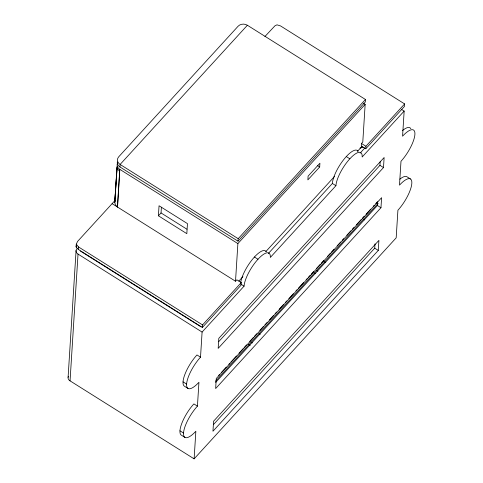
<?xml version="1.0" encoding="UTF-8"?>
<svg xmlns="http://www.w3.org/2000/svg" width="483" height="483" viewBox="0 0 483 483"><rect width="100%" height="100%" fill="white"/><g stroke="black" fill="none" stroke-linecap="round" stroke-linejoin="round"><path stroke-width="0.72" d="M76.38 245.938L76.719 247.791L78.337 249.451L202.407 327.438L241.108 285.103L241.271 282.591L236.827 279.802L235.517 281.239L117.544 207.08L119.802 169.352A6.629 5.452 3.6 0 1 117.574 162.928M76.26 244.398L76.658 244.652L76.501 247.163L76.097 246.91L76.26 244.398L77.509 241.5L114.996 200.499M68.097 377.35L76.073 250.574M76.555 244.078L76.097 246.91M401.608 109.478L404.156 111.078L402.574 136.182A22.091 6.943 -57.8 0 1 414.903 134.383A22.091 6.943 -57.8 0 1 400.993 161.286L399.495 185.134A22.091 6.943 -57.8 0 1 411.824 183.335A22.091 6.943 -57.8 0 1 397.914 210.238L396.175 237.853L194.118 458.85L70.053 380.864L78.029 254.088L76.996 253.243A4.383 3.598 3.6 0 1 76.344 249.669L77.038 248.648M78.337 249.451L78.5 246.94L76.658 244.652M117.544 207.08L115.352 204.864L114.773 202.069L117.049 166.188M119.953 166.967L120.11 164.455A6.629 5.452 3.6 0 1 118.721 156.806L238.119 26.215A6.629 5.452 3.6 0 1 247.381 25.255L365.462 99.486L365.305 101.991L238.034 241.192L119.953 166.967A6.629 5.452 3.6 0 1 117.309 161.914M158.412 215.804L159.046 205.764L187.458 223.623L186.824 233.663L158.412 215.804L161.038 212.937L161.4 207.201M194.118 458.85L195.856 431.234A22.091 6.943 -57.8 0 1 183.528 433.034L179.972 430.8M183.528 433.034A22.091 6.943 -57.8 0 1 197.438 406.131L198.936 382.282A22.091 6.943 -57.8 0 1 186.607 384.082L183.051 381.848M186.607 384.082A22.091 6.943 -57.8 0 1 200.517 357.179L202.093 332.075L244.078 286.153A22.091 6.943 -57.8 0 1 257.988 259.25A22.091 6.943 -57.8 0 1 270.323 257.451L335.926 185.701A22.091 6.943 -57.8 0 1 349.837 158.798A22.091 6.943 -57.8 0 1 362.165 156.999L404.156 111.078M202.407 327.438L202.564 324.926L241.271 282.591M235.517 281.239L237.884 243.583L365.154 104.382L363.24 103.175M238.034 241.192L238.191 238.687L365.462 99.486M319.68 166.979L319.915 163.212L308.106 176.132L307.87 179.893L319.68 166.979L317.313 165.494M365.154 104.382L362.787 142.038L361.477 143.469L361.32 145.981L365.758 148.77L404.464 106.435L404.621 103.93L280.557 25.937L277 24.838L274.972 25.792L264.919 36.521M365.758 148.77L365.915 146.264L404.621 103.93M213.48 424.545L374.73 248.177L375.001 243.873M215.653 382.421L377.416 205.498L377.64 201.912M218.69 341.698L379.946 165.337L380.169 161.751M378.28 250.411L378.913 240.371L213.595 421.188L212.961 431.228L378.28 250.411L374.73 248.177M380.966 207.732L381.6 197.692L216.275 378.509L215.647 388.549L380.966 207.732L377.416 205.498M383.496 167.565L384.124 157.524L218.805 338.341L218.171 348.382L383.496 167.565L379.946 165.337M114.773 202.069L117.079 167.607L117.604 169.086L119.687 171.23L117.435 207.008L112.11 203.663M114.791 202.015L117.079 167.607M115.189 200.638L114.791 201.954M247.381 25.255L120.11 164.455L238.191 238.687M238.844 281.106L242.913 276.656M265.825 251.595L334.556 176.422M357.462 151.366L362.045 146.355M268.294 253.551L332.376 183.468A22.091 6.943 -57.8 0 1 343.999 159.245A22.091 6.943 -57.8 0 1 358.096 151.336M360.131 153.111L364.671 148.142M218.66 375.448L219.674 374.337M221.202 372.665L226.286 367.104M228.827 364.327L229.848 363.21M230.862 362.099L236.459 355.983M239 353.2L243.07 348.75M244.084 347.639L246.626 344.862M249.675 341.523L253.237 337.629M254.251 336.518L256.793 333.735M259.848 330.402L263.404 326.508M264.932 324.836L266.966 322.614M269.508 319.831L273.577 315.387M275.099 313.715L276.626 312.048M279.168 309.265L283.744 304.26M285.272 302.593L286.793 300.927M288.828 298.699L293.404 293.694M295.946 290.917L296.967 289.8M298.488 288.134L303.578 282.573M306.119 279.79L307.134 278.679M308.154 277.568L310.183 275.34M311.203 274.229L313.745 271.452M316.287 268.669L320.356 264.219M321.37 263.108L323.912 260.325M327.474 256.437L330.523 253.098M331.543 251.987L334.085 249.204M337.134 245.865L340.696 241.977M342.218 240.305L343.745 238.638M346.794 235.299L350.863 230.85M352.391 229.184L353.912 227.517M356.454 224.734L361.03 219.729M362.558 218.062L364.085 216.39M366.12 214.168L370.69 209.163M373.238 206.38L374.253 205.269M375.78 203.603L377.301 201.93M215.454 381.292L378.165 203.331M361.477 143.469L365.915 146.264M410.459 178.982L406.909 176.748A22.091 6.943 -57.8 0 0 399.846 179.169M346.287 156.564L349.837 158.798M332.376 183.468L335.926 185.701M363.325 219.113L364.605 219.916M324.522 261.786L325.79 262.583M316.649 270.395L317.917 271.192M314.505 272.961L315.779 273.758M119.802 169.352L237.884 243.583M254.438 257.016L257.988 259.25M161.038 212.937L186.921 229.208M240.528 283.919L244.078 286.153M258.918 333.536L260.186 334.333M251.045 342.145L252.313 342.942M248.268 344.319L250.176 345.514M78.5 246.94L202.564 324.926M80.419 251.069L201.169 326.973M78.029 254.088L202.093 332.075M200.517 357.179L196.961 354.945A22.091 6.943 -57.8 0 0 184.415 386.201L187.965 388.435M197.438 406.131L193.882 403.897A22.091 6.943 -57.8 0 0 181.336 435.153L184.886 437.387M70.053 380.864L69.021 380.024A4.383 3.598 3.6 0 1 68.369 376.444M360.022 148.076A7.734 6.357 3.6 0 1 363.977 147.671M240.649 282.772A22.091 6.943 -57.8 0 1 252.718 258.997A22.091 6.943 -57.8 0 1 266.248 251.794M402.393 130.664A22.091 6.943 -57.8 0 1 410.834 128.719"/></g></svg>
